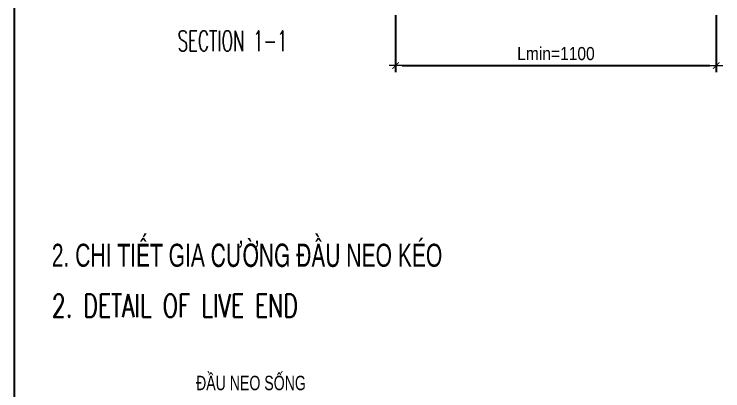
# Model space of a CAD drawing. Header units: millimetres. Extents: x 408913 to 1237273, y -191467 to -86666.
# Drawn here: x 1128543 to 1139340, y -153838 to -148097 of the extents above; entities that cross this region are included whole.
import ezdxf
from ezdxf.enums import TextEntityAlignment as Align

# ---------------------------------------------------------------- set-up
doc = ezdxf.new("R2010")
doc.units = ezdxf.units.MM
doc.header["$LTSCALE"] = 35
doc.header["$PDMODE"] = 3
doc.layers.add('NDC_S_DIM', color=1, linetype='Continuous', lineweight=9)
doc.layers.add('STR.Dim_F-CL-B', color=8, linetype='Continuous')
doc.layers.add('TEXT', color=4, linetype='Continuous')
doc.styles.add('2F', font='')
doc.styles.add('Arial', font='arial.ttf', dxfattribs={"width": 0.6})
doc.styles.add('NDC_ARIAL', font='arial.ttf', dxfattribs={"width": 0.85})
doc.styles.add('ROMANS', font='romans', dxfattribs={"width": 0.75, "bigfont": 'vns'})
doc.styles.get('2F').set_extended_font_data('.VnArial NarrowH')
doc.dimstyles.new('A2_1-10', dxfattribs={"dimscale": 100, "dimtxt": 2, "dimasz": 1, "dimexe": 1, "dimexo": 0, "dimgap": 0.8, "dimtad": 1, "dimdec": 0, "dimlfac": 0.1, "dimdsep": 46, "dimtxsty": 'NDC_ARIAL', "dimblk": 'DIMMARK', "dimcen": 49999.938995, "dimdle": 1.5, "dimclrd": 1, "dimclre": 1, "dimclrt": 3, "dimadec": 0, "dimazin": 0, "dimtfac": 1, "dimtdec": 0, "dimtix": 1, "dimtmove": 2, "dimatfit": 3, "dimfxl": 1, "dimarcsym": 0})

# ---------------------------------------------------------------- blocks, each defined once
blk = doc.blocks.new('DIMMARK')
at = {"layer": 'NDC_S_DIM', "color": 1}
blk.add_line((-1.5, 0), (1, 0), dxfattribs=at)
at = {"layer": 'NDC_S_DIM', "color": 2, "const_width": 0.15}
blk.add_lwpolyline([(-0.5, -0.5), (0.5, 0.5)], dxfattribs=at)
blk = doc.blocks.new('*D470')
at = {"layer": 'DEFPOINTS', "color": 0, "transparency": 16777216}
for p in [(1134354, -148111), (1139240, -148111), (1139240, -148881)]:
    blk.add_point(p, dxfattribs=at)
at = {"layer": 'NDC_S_DIM', "color": 1, "lineweight": -2, "transparency": 16777216}
for p, q in [((1134354, -148111), (1134354, -148981)), ((1139240, -148111), (1139240, -148981)), ((1134454, -148881), (1139140, -148881))]:
    blk.add_line(p, q, dxfattribs=at)
at = {"layer": 'NDC_S_DIM', "color": 1, "lineweight": -2, "transparency": 16777216, "xscale": 100, "yscale": 100, "zscale": 100, "rotation": 180}
blk.add_blockref('DIMMARK', (1134354, -148881), dxfattribs=at)
at = {"layer": 'NDC_S_DIM', "color": 1, "lineweight": -2, "transparency": 16777216, "xscale": 100, "yscale": 100, "zscale": 100}
blk.add_blockref('DIMMARK', (1139240, -148881), dxfattribs=at)
at = {"layer": 'NDC_S_DIM', "color": 3, "transparency": 16777216, "insert": (1136797, -148699), "char_height": 200, "attachment_point": 5, "style": 'NDC_ARIAL'}
blk.add_mtext('Lmin=1100', dxfattribs=at)

msp = doc.modelspace()

# ---------------------------------------------------------------- linework, layer by layer
at = {"layer": 'STR.Dim_F-CL-B'}
msp.add_lwpolyline([(1128542.6, -134454.2), (1128542.6, -186337.2)], dxfattribs=at)

# ---------------------------------------------------------------- texts
at = {"color": 2, "style": 'ROMANS', "width": 0.6}
msp.add_text('SECTION 1-1', height=310, dxfattribs=at).set_placement((1131870, -148659, -2.2), align=Align.CENTER)
at = {"color": 2, "style": 'ROMANS', "width": 0.7}
msp.add_text('2. DETAIL OF LIVE END', height=350, dxfattribs=at).set_placement((1129116.2, -152716.7))
at = {"layer": 'TEXT', "color": 7, "linetype": 'Continuous', "style": '2F', "width": 0.8}
msp.add_text('2. chi tiÕt gia c\xadêng ®Çu neo kÐo', height=350, dxfattribs=at).set_placement((1129116.2, -151946.7))
at = {"layer": 'TEXT', "color": 0, "style": 'Arial', "width": 0.7}
msp.add_text('ĐẦU NEO SỐNG', height=220, dxfattribs=at).set_placement((1131313.7, -153828.7, 2.2))

# ---------------------------------------------------------------- dimensions: what is measured, and where the dimension line sits
at = {"layer": 'NDC_S_DIM'}
dim = msp.add_linear_dim(base=(1139239.7, -148881.3), p1=(1134354.2, -148111.3), p2=(1139239.7, -148111.3), text='Lmin=1100', dimstyle='A2_1-10', dxfattribs=at)
dim.commit()
dim.dimension.update_dxf_attribs({"geometry": '*D470', "text_midpoint": (1136796.9, -148699.2)})

doc.saveas('drawing.dxf')
